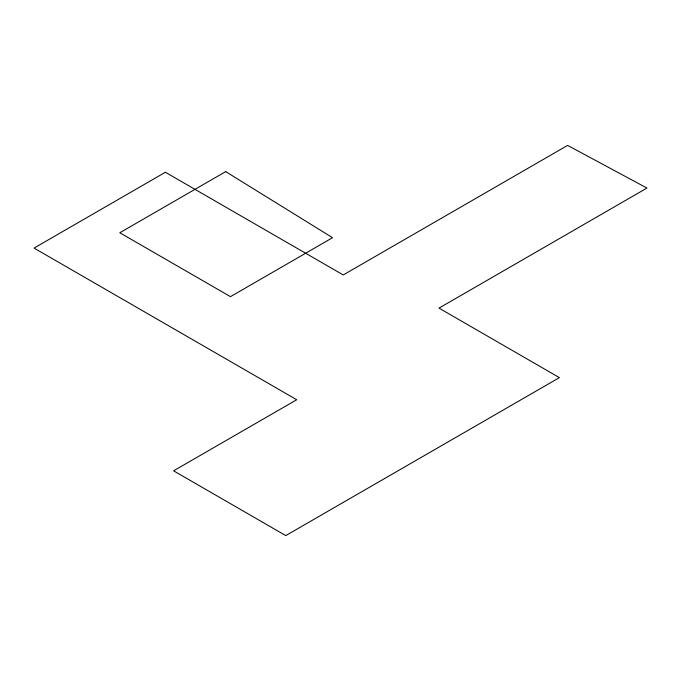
<?xml version="1.0" encoding="UTF-8"?>
<svg xmlns="http://www.w3.org/2000/svg" width="681" height="681" viewBox="0 0 681 681"><rect width="100%" height="100%" fill="white"/><g stroke="black" fill="none" stroke-linecap="round" stroke-linejoin="round"><path stroke-width="1.02" d="M165.389 172.259L34.05 248.088L296.72 399.738L173.595 470.826L285.773 535.598L559.39 377.623L438.998 308.118L646.95 188.058L567.605 145.402L343.233 274.945L165.389 172.259M225.692 171.612L119.796 232.757L230.467 296.652L332.549 237.712L225.692 171.612"/></g></svg>
